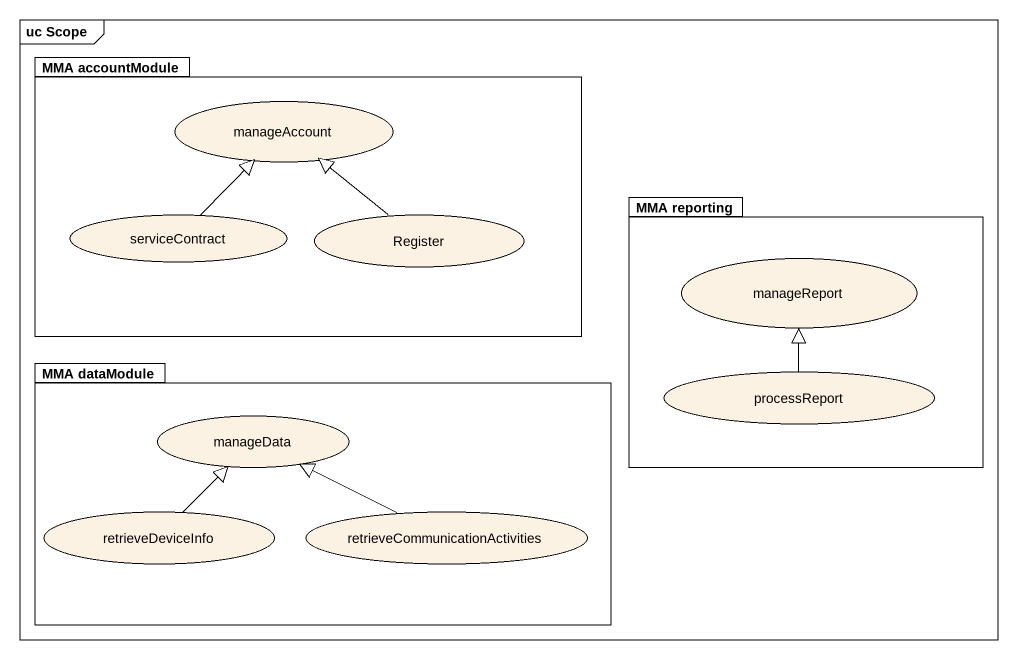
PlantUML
@startuml
mainframe uc Scope
package "MMA accountModule" as MMA_accountModule {
  usecase manageAccount
  usecase serviceContract
  usecase Register
}
package "MMA reporting" as MMA_reporting {
  usecase manageReport
  usecase processReport
}
package "MMA dataModule" as MMA_dataModule {
  usecase manageData
  usecase retrieveDeviceInfo
  usecase "retrieveCommunicationActivities" as retrieveCommunicationActivit
}
serviceContract -up-|> manageAccount
Register -up-|> manageAccount
processReport -up-|> manageReport
retrieveDeviceInfo -up-|> manageData
retrieveCommunicationActivit -left-|> manageData
@enduml
